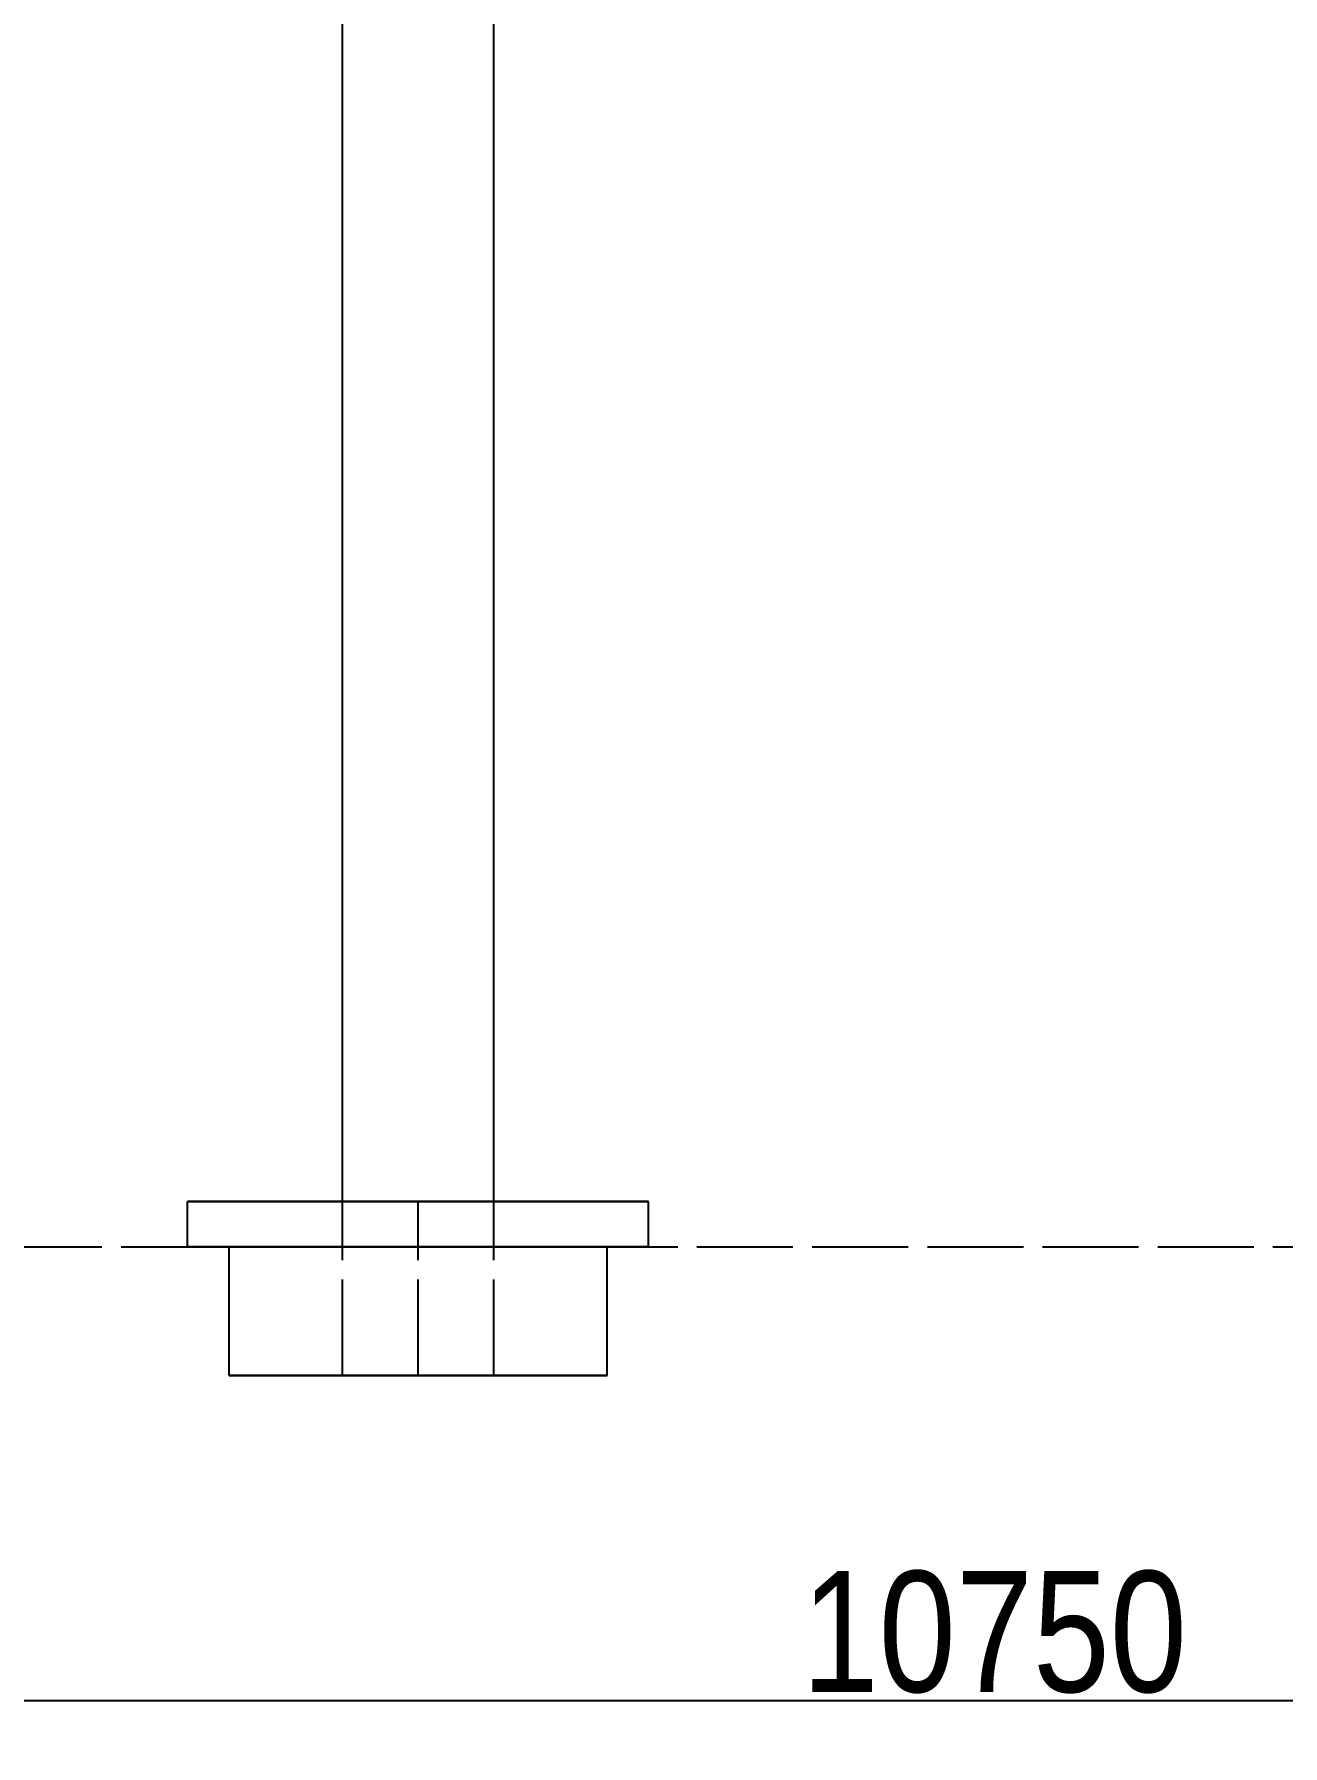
# Model space of a CAD drawing. Header units: millimetres. Extents: x -9 to 234, y -53 to 196.
# Drawn here: x 134.8 to 151.32, y -53.31 to -30.67 of the extents above; entities that cross this region are included whole.
import ezdxf

# ---------------------------------------------------------------- set-up
doc = ezdxf.new("R2010")
doc.units = ezdxf.units.MM
doc.linetypes.add('DASHED', pattern=[1.524, 1.27, -0.254])
for name, color, linetype in [('DIMS', 3, 'CONTINUOUS'), ('HIDDEN', 8, 'DASHED'), ('VISIBLE', 7, 'CONTINUOUS')]:
    doc.layers.add(name, color=color, linetype=linetype)
doc.styles.add('OpenSansCondensed-Light', font='OpenSansCondensed-Light.ttf')
doc.dimstyles.new('EZDXF', dxfattribs={"dimtxt": 0.25, "dimasz": 0.175, "dimexe": 0.375, "dimexo": 0.125, "dimgap": 0.1, "dimtad": 1, "dimlfac": 100, "dimzin": 12, "dimdsep": 46, "dimtxsty": 'OpenSansCondensed-Light', "dimblk": 'ARCHTICK', "dimcen": 2.5, "dimazin": 3, "dimtfac": 0.5, "dimtmove": 2, "dimatfit": 3})

# ---------------------------------------------------------------- blocks, each defined once
blk = doc.blocks.new('_ARCHTICK')
at = {"color": 0, "linetype": 'BYBLOCK', "const_width": 0.15}
blk.add_lwpolyline([(-0.5, -0.5), (0.5, 0.5)], dxfattribs=at)

msp = doc.modelspace()

# ---------------------------------------------------------------- linework, layer by layer
at = {"layer": 'HIDDEN'}
msp.add_line((91.75, -46.71), (203.25, -46.71), dxfattribs=at)
for points in [[(142.92604, -46.11), (142.82921, -46.11), (142.73239, -46.11), (142.63556, -46.11), (142.53874, -46.11), (142.44191, -46.11), (142.34509, -46.11), (142.24826, -46.11), (142.15144, -46.11), (142.05461, -46.11), (141.95779, -46.11), (141.86096, -46.11), (141.76413, -46.11), (141.66731, -46.11), (141.57048, -46.11), (141.47366, -46.11), (141.37683, -46.11), (141.28001, -46.11), (141.18318, -46.11), (141.08636, -46.11), (140.98953, -46.11), (140.89271, -46.11), (140.79588, -46.11), (140.69905, -46.11), (140.60223, -46.11), (140.5054, -46.11), (140.40858, -46.11), (140.31175, -46.11), (140.21493, -46.11), (140.1181, -46.11), (140.02128, -46.11), (139.92445, -46.11), (139.82763, -46.11), (139.7308, -46.11), (139.63398, -46.11), (139.53715, -46.11), (139.44032, -46.11), (139.3435, -46.11), (139.24667, -46.11), (139.14985, -46.11), (139.05302, -46.11), (138.9562, -46.11), (138.85937, -46.11), (138.76255, -46.11), (138.66572, -46.11), (138.5689, -46.11), (138.47207, -46.11), (138.37525, -46.11), (138.27842, -46.11), (138.18159, -46.11), (138.08477, -46.11), (137.98794, -46.11), (137.89112, -46.11), (137.79429, -46.11), (137.69747, -46.11), (137.60064, -46.11), (137.50382, -46.11), (137.40699, -46.11), (137.31017, -46.11), (137.21334, -46.11), (137.11652, -46.11), (137.01969, -46.11), (136.92286, -46.11), (136.82604, -46.11)], [(140.87604, -46.11), (140.84429, -46.11), (140.81255, -46.11), (140.7808, -46.11), (140.74905, -46.11), (140.71731, -46.11), (140.68556, -46.11), (140.65382, -46.11), (140.62207, -46.11), (140.59032, -46.11), (140.55858, -46.11), (140.52683, -46.11), (140.49509, -46.11), (140.46334, -46.11), (140.43159, -46.11), (140.39985, -46.11), (140.3681, -46.11), (140.33636, -46.11), (140.30461, -46.11), (140.27286, -46.11), (140.24112, -46.11), (140.20937, -46.11), (140.17763, -46.11), (140.14588, -46.11), (140.11413, -46.11), (140.08239, -46.11), (140.05064, -46.11), (140.0189, -46.11), (139.98715, -46.11), (139.9554, -46.11), (139.92366, -46.11), (139.89191, -46.11), (139.86017, -46.11), (139.82842, -46.11), (139.79667, -46.11), (139.76493, -46.11), (139.73318, -46.11), (139.70144, -46.11), (139.66969, -46.11), (139.63794, -46.11), (139.6062, -46.11), (139.57445, -46.11), (139.54271, -46.11), (139.51096, -46.11), (139.47921, -46.11), (139.44747, -46.11), (139.41572, -46.11), (139.38398, -46.11), (139.35223, -46.11), (139.32048, -46.11), (139.28874, -46.11), (139.25699, -46.11), (139.22525, -46.11), (139.1935, -46.11), (139.16175, -46.11), (139.13001, -46.11), (139.09826, -46.11), (139.06652, -46.11), (139.03477, -46.11), (139.00302, -46.11), (138.97128, -46.11), (138.93953, -46.11), (138.90779, -46.11), (138.87604, -46.11)], [(138.87604, -46.11), (138.89191, -46.11), (138.90779, -46.11), (138.92366, -46.11), (138.93953, -46.11), (138.9554, -46.11), (138.97128, -46.11), (138.98715, -46.11), (139.00302, -46.11), (139.0189, -46.11), (139.03477, -46.11), (139.05064, -46.11), (139.06652, -46.11), (139.08239, -46.11), (139.09826, -46.11), (139.11413, -46.11), (139.13001, -46.11), (139.14588, -46.11), (139.16175, -46.11), (139.17763, -46.11), (139.1935, -46.11), (139.20937, -46.11), (139.22525, -46.11), (139.24112, -46.11), (139.25699, -46.11), (139.27286, -46.11), (139.28874, -46.11), (139.30461, -46.11), (139.32048, -46.11), (139.33636, -46.11), (139.35223, -46.11), (139.3681, -46.11), (139.38398, -46.11), (139.39985, -46.11), (139.41572, -46.11), (139.43159, -46.11), (139.44747, -46.11), (139.46334, -46.11), (139.47921, -46.11), (139.49509, -46.11), (139.51096, -46.11), (139.52683, -46.11), (139.54271, -46.11), (139.55858, -46.11), (139.57445, -46.11), (139.59032, -46.11), (139.6062, -46.11), (139.62207, -46.11), (139.63794, -46.11), (139.65382, -46.11), (139.66969, -46.11), (139.68556, -46.11), (139.70144, -46.11), (139.71731, -46.11), (139.73318, -46.11), (139.74905, -46.11), (139.76493, -46.11), (139.7808, -46.11), (139.79667, -46.11), (139.81255, -46.11), (139.82842, -46.11), (139.84429, -46.11), (139.86017, -46.11), (139.87604, -46.11)], [(138.87604, -48.41), (138.87604, -46.11)], [(138.87604, -48.41), (138.87604, -46.11)], [(139.87604, -46.11), (139.89191, -46.11), (139.90779, -46.11), (139.92366, -46.11), (139.93953, -46.11), (139.9554, -46.11), (139.97128, -46.11), (139.98715, -46.11), (140.00302, -46.11), (140.0189, -46.11), (140.03477, -46.11), (140.05064, -46.11), (140.06652, -46.11), (140.08239, -46.11), (140.09826, -46.11), (140.11413, -46.11), (140.13001, -46.11), (140.14588, -46.11), (140.16175, -46.11), (140.17763, -46.11), (140.1935, -46.11), (140.20937, -46.11), (140.22525, -46.11), (140.24112, -46.11), (140.25699, -46.11), (140.27286, -46.11), (140.28874, -46.11), (140.30461, -46.11), (140.32048, -46.11), (140.33636, -46.11), (140.35223, -46.11), (140.3681, -46.11), (140.38398, -46.11), (140.39985, -46.11), (140.41572, -46.11), (140.43159, -46.11), (140.44747, -46.11), (140.46334, -46.11), (140.47921, -46.11), (140.49509, -46.11), (140.51096, -46.11), (140.52683, -46.11), (140.54271, -46.11), (140.55858, -46.11), (140.57445, -46.11), (140.59032, -46.11), (140.6062, -46.11), (140.62207, -46.11), (140.63794, -46.11), (140.65382, -46.11), (140.66969, -46.11), (140.68556, -46.11), (140.70144, -46.11), (140.71731, -46.11), (140.73318, -46.11), (140.74905, -46.11), (140.76493, -46.11), (140.7808, -46.11), (140.79667, -46.11), (140.81255, -46.11), (140.82842, -46.11), (140.84429, -46.11), (140.86017, -46.11), (140.87604, -46.11)], [(139.87604, -48.41), (139.87604, -46.11)], [(140.87604, -48.41), (140.87604, -46.11)], [(140.87604, -48.41), (140.87604, -46.11)], [(142.92604, -46.71), (142.82921, -46.71), (142.73239, -46.71), (142.63556, -46.71), (142.53874, -46.71), (142.44191, -46.71), (142.34509, -46.71), (142.24826, -46.71), (142.15144, -46.71), (142.05461, -46.71), (141.95779, -46.71), (141.86096, -46.71), (141.76413, -46.71), (141.66731, -46.71), (141.57048, -46.71), (141.47366, -46.71), (141.37683, -46.71), (141.28001, -46.71), (141.18318, -46.71), (141.08636, -46.71), (140.98953, -46.71), (140.89271, -46.71), (140.79588, -46.71), (140.69905, -46.71), (140.60223, -46.71), (140.5054, -46.71), (140.40858, -46.71), (140.31175, -46.71), (140.21493, -46.71), (140.1181, -46.71), (140.02128, -46.71), (139.92445, -46.71), (139.82763, -46.71), (139.7308, -46.71), (139.63398, -46.71), (139.53715, -46.71), (139.44032, -46.71), (139.3435, -46.71), (139.24667, -46.71), (139.14985, -46.71), (139.05302, -46.71), (138.9562, -46.71), (138.85937, -46.71), (138.76255, -46.71), (138.66572, -46.71), (138.5689, -46.71), (138.47207, -46.71), (138.37525, -46.71), (138.27842, -46.71), (138.18159, -46.71), (138.08477, -46.71), (137.98794, -46.71), (137.89112, -46.71), (137.79429, -46.71), (137.69747, -46.71), (137.60064, -46.71), (137.50382, -46.71), (137.40699, -46.71), (137.31017, -46.71), (137.21334, -46.71), (137.11652, -46.71), (137.01969, -46.71), (136.92286, -46.71), (136.82604, -46.71)], [(142.37604, -46.71), (142.29667, -46.71), (142.21731, -46.71), (142.13794, -46.71), (142.05858, -46.71), (141.97921, -46.71), (141.89985, -46.71), (141.82048, -46.71), (141.74112, -46.71), (141.66175, -46.71), (141.58239, -46.71), (141.50302, -46.71), (141.42366, -46.71), (141.34429, -46.71), (141.26493, -46.71), (141.18556, -46.71), (141.1062, -46.71), (141.02683, -46.71), (140.94747, -46.71), (140.8681, -46.71), (140.78874, -46.71), (140.70937, -46.71), (140.63001, -46.71), (140.55064, -46.71), (140.47128, -46.71), (140.39191, -46.71), (140.31255, -46.71), (140.23318, -46.71), (140.15382, -46.71), (140.07445, -46.71), (139.99509, -46.71), (139.91572, -46.71), (139.83636, -46.71), (139.75699, -46.71), (139.67763, -46.71), (139.59826, -46.71), (139.5189, -46.71), (139.43953, -46.71), (139.36017, -46.71), (139.2808, -46.71), (139.20144, -46.71), (139.12207, -46.71), (139.04271, -46.71), (138.96334, -46.71), (138.88398, -46.71), (138.80461, -46.71), (138.72525, -46.71), (138.64588, -46.71), (138.56652, -46.71), (138.48715, -46.71), (138.40779, -46.71), (138.32842, -46.71), (138.24905, -46.71), (138.16969, -46.71), (138.09032, -46.71), (138.01096, -46.71), (137.93159, -46.71), (137.85223, -46.71), (137.77286, -46.71), (137.6935, -46.71), (137.61413, -46.71), (137.53477, -46.71), (137.4554, -46.71), (137.37604, -46.71)], [(137.37604, -46.71), (137.41572, -46.71), (137.4554, -46.71), (137.49509, -46.71), (137.53477, -46.71), (137.57445, -46.71), (137.61413, -46.71), (137.65382, -46.71), (137.6935, -46.71), (137.73318, -46.71), (137.77286, -46.71), (137.81255, -46.71), (137.85223, -46.71), (137.89191, -46.71), (137.93159, -46.71), (137.97128, -46.71), (138.01096, -46.71), (138.05064, -46.71), (138.09032, -46.71), (138.13001, -46.71), (138.16969, -46.71), (138.20937, -46.71), (138.24905, -46.71), (138.28874, -46.71), (138.32842, -46.71), (138.3681, -46.71), (138.40779, -46.71), (138.44747, -46.71), (138.48715, -46.71), (138.52683, -46.71), (138.56652, -46.71), (138.6062, -46.71), (138.64588, -46.71), (138.68556, -46.71), (138.72525, -46.71), (138.76493, -46.71), (138.80461, -46.71), (138.84429, -46.71), (138.88398, -46.71), (138.92366, -46.71), (138.96334, -46.71), (139.00302, -46.71), (139.04271, -46.71), (139.08239, -46.71), (139.12207, -46.71), (139.16175, -46.71), (139.20144, -46.71), (139.24112, -46.71), (139.2808, -46.71), (139.32048, -46.71), (139.36017, -46.71), (139.39985, -46.71), (139.43953, -46.71), (139.47921, -46.71), (139.5189, -46.71), (139.55858, -46.71), (139.59826, -46.71), (139.63794, -46.71), (139.67763, -46.71), (139.71731, -46.71), (139.75699, -46.71), (139.79667, -46.71), (139.83636, -46.71), (139.87604, -46.71)], [(139.87604, -46.71), (139.91572, -46.71), (139.9554, -46.71), (139.99509, -46.71), (140.03477, -46.71), (140.07445, -46.71), (140.11413, -46.71), (140.15382, -46.71), (140.1935, -46.71), (140.23318, -46.71), (140.27286, -46.71), (140.31255, -46.71), (140.35223, -46.71), (140.39191, -46.71), (140.43159, -46.71), (140.47128, -46.71), (140.51096, -46.71), (140.55064, -46.71), (140.59032, -46.71), (140.63001, -46.71), (140.66969, -46.71), (140.70937, -46.71), (140.74905, -46.71), (140.78874, -46.71), (140.82842, -46.71), (140.8681, -46.71), (140.90779, -46.71), (140.94747, -46.71), (140.98715, -46.71), (141.02683, -46.71), (141.06652, -46.71), (141.1062, -46.71), (141.14588, -46.71), (141.18556, -46.71), (141.22525, -46.71), (141.26493, -46.71), (141.30461, -46.71), (141.34429, -46.71), (141.38398, -46.71), (141.42366, -46.71), (141.46334, -46.71), (141.50302, -46.71), (141.54271, -46.71), (141.58239, -46.71), (141.62207, -46.71), (141.66175, -46.71), (141.70144, -46.71), (141.74112, -46.71), (141.7808, -46.71), (141.82048, -46.71), (141.86017, -46.71), (141.89985, -46.71), (141.93953, -46.71), (141.97921, -46.71), (142.0189, -46.71), (142.05858, -46.71), (142.09826, -46.71), (142.13794, -46.71), (142.17763, -46.71), (142.21731, -46.71), (142.25699, -46.71), (142.29667, -46.71), (142.33636, -46.71), (142.37604, -46.71)], [(142.37604, -48.41), (142.29667, -48.41), (142.21731, -48.41), (142.13794, -48.41), (142.05858, -48.41), (141.97921, -48.41), (141.89985, -48.41), (141.82048, -48.41), (141.74112, -48.41), (141.66175, -48.41), (141.58239, -48.41), (141.50302, -48.41), (141.42366, -48.41), (141.34429, -48.41), (141.26493, -48.41), (141.18556, -48.41), (141.1062, -48.41), (141.02683, -48.41), (140.94747, -48.41), (140.8681, -48.41), (140.78874, -48.41), (140.70937, -48.41), (140.63001, -48.41), (140.55064, -48.41), (140.47128, -48.41), (140.39191, -48.41), (140.31255, -48.41), (140.23318, -48.41), (140.15382, -48.41), (140.07445, -48.41), (139.99509, -48.41), (139.91572, -48.41), (139.83636, -48.41), (139.75699, -48.41), (139.67763, -48.41), (139.59826, -48.41), (139.5189, -48.41), (139.43953, -48.41), (139.36017, -48.41), (139.2808, -48.41), (139.20144, -48.41), (139.12207, -48.41), (139.04271, -48.41), (138.96334, -48.41), (138.88398, -48.41), (138.80461, -48.41), (138.72525, -48.41), (138.64588, -48.41), (138.56652, -48.41), (138.48715, -48.41), (138.40779, -48.41), (138.32842, -48.41), (138.24905, -48.41), (138.16969, -48.41), (138.09032, -48.41), (138.01096, -48.41), (137.93159, -48.41), (137.85223, -48.41), (137.77286, -48.41), (137.6935, -48.41), (137.61413, -48.41), (137.53477, -48.41), (137.4554, -48.41), (137.37604, -48.41)], [(140.87604, -48.41), (140.84429, -48.41), (140.81255, -48.41), (140.7808, -48.41), (140.74905, -48.41), (140.71731, -48.41), (140.68556, -48.41), (140.65382, -48.41), (140.62207, -48.41), (140.59032, -48.41), (140.55858, -48.41), (140.52683, -48.41), (140.49509, -48.41), (140.46334, -48.41), (140.43159, -48.41), (140.39985, -48.41), (140.3681, -48.41), (140.33636, -48.41), (140.30461, -48.41), (140.27286, -48.41), (140.24112, -48.41), (140.20937, -48.41), (140.17763, -48.41), (140.14588, -48.41), (140.11413, -48.41), (140.08239, -48.41), (140.05064, -48.41), (140.0189, -48.41), (139.98715, -48.41), (139.9554, -48.41), (139.92366, -48.41), (139.89191, -48.41), (139.86017, -48.41), (139.82842, -48.41), (139.79667, -48.41), (139.76493, -48.41), (139.73318, -48.41), (139.70144, -48.41), (139.66969, -48.41), (139.63794, -48.41), (139.6062, -48.41), (139.57445, -48.41), (139.54271, -48.41), (139.51096, -48.41), (139.47921, -48.41), (139.44747, -48.41), (139.41572, -48.41), (139.38398, -48.41), (139.35223, -48.41), (139.32048, -48.41), (139.28874, -48.41), (139.25699, -48.41), (139.22525, -48.41), (139.1935, -48.41), (139.16175, -48.41), (139.13001, -48.41), (139.09826, -48.41), (139.06652, -48.41), (139.03477, -48.41), (139.00302, -48.41), (138.97128, -48.41), (138.93953, -48.41), (138.90779, -48.41), (138.87604, -48.41)], [(138.87604, -48.41), (138.89191, -48.41), (138.90779, -48.41), (138.92366, -48.41), (138.93953, -48.41), (138.9554, -48.41), (138.97128, -48.41), (138.98715, -48.41), (139.00302, -48.41), (139.0189, -48.41), (139.03477, -48.41), (139.05064, -48.41), (139.06652, -48.41), (139.08239, -48.41), (139.09826, -48.41), (139.11413, -48.41), (139.13001, -48.41), (139.14588, -48.41), (139.16175, -48.41), (139.17763, -48.41), (139.1935, -48.41), (139.20937, -48.41), (139.22525, -48.41), (139.24112, -48.41), (139.25699, -48.41), (139.27286, -48.41), (139.28874, -48.41), (139.30461, -48.41), (139.32048, -48.41), (139.33636, -48.41), (139.35223, -48.41), (139.3681, -48.41), (139.38398, -48.41), (139.39985, -48.41), (139.41572, -48.41), (139.43159, -48.41), (139.44747, -48.41), (139.46334, -48.41), (139.47921, -48.41), (139.49509, -48.41), (139.51096, -48.41), (139.52683, -48.41), (139.54271, -48.41), (139.55858, -48.41), (139.57445, -48.41), (139.59032, -48.41), (139.6062, -48.41), (139.62207, -48.41), (139.63794, -48.41), (139.65382, -48.41), (139.66969, -48.41), (139.68556, -48.41), (139.70144, -48.41), (139.71731, -48.41), (139.73318, -48.41), (139.74905, -48.41), (139.76493, -48.41), (139.7808, -48.41), (139.79667, -48.41), (139.81255, -48.41), (139.82842, -48.41), (139.84429, -48.41), (139.86017, -48.41), (139.87604, -48.41)], [(140.87604, -48.41), (140.84429, -48.41), (140.81255, -48.41), (140.7808, -48.41), (140.74905, -48.41), (140.71731, -48.41), (140.68556, -48.41), (140.65382, -48.41), (140.62207, -48.41), (140.59032, -48.41), (140.55858, -48.41), (140.52683, -48.41), (140.49509, -48.41), (140.46334, -48.41), (140.43159, -48.41), (140.39985, -48.41), (140.3681, -48.41), (140.33636, -48.41), (140.30461, -48.41), (140.27286, -48.41), (140.24112, -48.41), (140.20937, -48.41), (140.17763, -48.41), (140.14588, -48.41), (140.11413, -48.41), (140.08239, -48.41), (140.05064, -48.41), (140.0189, -48.41), (139.98715, -48.41), (139.9554, -48.41), (139.92366, -48.41), (139.89191, -48.41), (139.86017, -48.41), (139.82842, -48.41), (139.79667, -48.41), (139.76493, -48.41), (139.73318, -48.41), (139.70144, -48.41), (139.66969, -48.41), (139.63794, -48.41), (139.6062, -48.41), (139.57445, -48.41), (139.54271, -48.41), (139.51096, -48.41), (139.47921, -48.41), (139.44747, -48.41), (139.41572, -48.41), (139.38398, -48.41), (139.35223, -48.41), (139.32048, -48.41), (139.28874, -48.41), (139.25699, -48.41), (139.22525, -48.41), (139.1935, -48.41), (139.16175, -48.41), (139.13001, -48.41), (139.09826, -48.41), (139.06652, -48.41), (139.03477, -48.41), (139.00302, -48.41), (138.97128, -48.41), (138.93953, -48.41), (138.90779, -48.41), (138.87604, -48.41)], [(138.87604, -48.41), (138.89191, -48.41), (138.90779, -48.41), (138.92366, -48.41), (138.93953, -48.41), (138.9554, -48.41), (138.97128, -48.41), (138.98715, -48.41), (139.00302, -48.41), (139.0189, -48.41), (139.03477, -48.41), (139.05064, -48.41), (139.06652, -48.41), (139.08239, -48.41), (139.09826, -48.41), (139.11413, -48.41), (139.13001, -48.41), (139.14588, -48.41), (139.16175, -48.41), (139.17763, -48.41), (139.1935, -48.41), (139.20937, -48.41), (139.22525, -48.41), (139.24112, -48.41), (139.25699, -48.41), (139.27286, -48.41), (139.28874, -48.41), (139.30461, -48.41), (139.32048, -48.41), (139.33636, -48.41), (139.35223, -48.41), (139.3681, -48.41), (139.38398, -48.41), (139.39985, -48.41), (139.41572, -48.41), (139.43159, -48.41), (139.44747, -48.41), (139.46334, -48.41), (139.47921, -48.41), (139.49509, -48.41), (139.51096, -48.41), (139.52683, -48.41), (139.54271, -48.41), (139.55858, -48.41), (139.57445, -48.41), (139.59032, -48.41), (139.6062, -48.41), (139.62207, -48.41), (139.63794, -48.41), (139.65382, -48.41), (139.66969, -48.41), (139.68556, -48.41), (139.70144, -48.41), (139.71731, -48.41), (139.73318, -48.41), (139.74905, -48.41), (139.76493, -48.41), (139.7808, -48.41), (139.79667, -48.41), (139.81255, -48.41), (139.82842, -48.41), (139.84429, -48.41), (139.86017, -48.41), (139.87604, -48.41)], [(139.87604, -48.41), (139.89191, -48.41), (139.90779, -48.41), (139.92366, -48.41), (139.93953, -48.41), (139.9554, -48.41), (139.97128, -48.41), (139.98715, -48.41), (140.00302, -48.41), (140.0189, -48.41), (140.03477, -48.41), (140.05064, -48.41), (140.06652, -48.41), (140.08239, -48.41), (140.09826, -48.41), (140.11413, -48.41), (140.13001, -48.41), (140.14588, -48.41), (140.16175, -48.41), (140.17763, -48.41), (140.1935, -48.41), (140.20937, -48.41), (140.22525, -48.41), (140.24112, -48.41), (140.25699, -48.41), (140.27286, -48.41), (140.28874, -48.41), (140.30461, -48.41), (140.32048, -48.41), (140.33636, -48.41), (140.35223, -48.41), (140.3681, -48.41), (140.38398, -48.41), (140.39985, -48.41), (140.41572, -48.41), (140.43159, -48.41), (140.44747, -48.41), (140.46334, -48.41), (140.47921, -48.41), (140.49509, -48.41), (140.51096, -48.41), (140.52683, -48.41), (140.54271, -48.41), (140.55858, -48.41), (140.57445, -48.41), (140.59032, -48.41), (140.6062, -48.41), (140.62207, -48.41), (140.63794, -48.41), (140.65382, -48.41), (140.66969, -48.41), (140.68556, -48.41), (140.70144, -48.41), (140.71731, -48.41), (140.73318, -48.41), (140.74905, -48.41), (140.76493, -48.41), (140.7808, -48.41), (140.79667, -48.41), (140.81255, -48.41), (140.82842, -48.41), (140.84429, -48.41), (140.86017, -48.41), (140.87604, -48.41)], [(139.87604, -48.41), (139.89191, -48.41), (139.90779, -48.41), (139.92366, -48.41), (139.93953, -48.41), (139.9554, -48.41), (139.97128, -48.41), (139.98715, -48.41), (140.00302, -48.41), (140.0189, -48.41), (140.03477, -48.41), (140.05064, -48.41), (140.06652, -48.41), (140.08239, -48.41), (140.09826, -48.41), (140.11413, -48.41), (140.13001, -48.41), (140.14588, -48.41), (140.16175, -48.41), (140.17763, -48.41), (140.1935, -48.41), (140.20937, -48.41), (140.22525, -48.41), (140.24112, -48.41), (140.25699, -48.41), (140.27286, -48.41), (140.28874, -48.41), (140.30461, -48.41), (140.32048, -48.41), (140.33636, -48.41), (140.35223, -48.41), (140.3681, -48.41), (140.38398, -48.41), (140.39985, -48.41), (140.41572, -48.41), (140.43159, -48.41), (140.44747, -48.41), (140.46334, -48.41), (140.47921, -48.41), (140.49509, -48.41), (140.51096, -48.41), (140.52683, -48.41), (140.54271, -48.41), (140.55858, -48.41), (140.57445, -48.41), (140.59032, -48.41), (140.6062, -48.41), (140.62207, -48.41), (140.63794, -48.41), (140.65382, -48.41), (140.66969, -48.41), (140.68556, -48.41), (140.70144, -48.41), (140.71731, -48.41), (140.73318, -48.41), (140.74905, -48.41), (140.76493, -48.41), (140.7808, -48.41), (140.79667, -48.41), (140.81255, -48.41), (140.82842, -48.41), (140.84429, -48.41), (140.86017, -48.41), (140.87604, -48.41)]]:
    msp.add_lwpolyline(points, dxfattribs=at)
at = {"layer": 'VISIBLE'}
for points in [[(138.87604, -46.11), (138.87604, -30.21)], [(140.87604, -46.11), (140.87604, -30.21)], [(136.82604, -46.11), (136.87445, -46.11), (136.92286, -46.11), (136.97128, -46.11), (137.01969, -46.11), (137.0681, -46.11), (137.11652, -46.11), (137.16493, -46.11), (137.21334, -46.11), (137.26175, -46.11), (137.31017, -46.11), (137.35858, -46.11), (137.40699, -46.11), (137.4554, -46.11), (137.50382, -46.11), (137.55223, -46.11), (137.60064, -46.11), (137.64905, -46.11), (137.69747, -46.11), (137.74588, -46.11), (137.79429, -46.11), (137.84271, -46.11), (137.89112, -46.11), (137.93953, -46.11), (137.98794, -46.11), (138.03636, -46.11), (138.08477, -46.11), (138.13318, -46.11), (138.18159, -46.11), (138.23001, -46.11), (138.27842, -46.11), (138.32683, -46.11), (138.37525, -46.11), (138.42366, -46.11), (138.47207, -46.11), (138.52048, -46.11), (138.5689, -46.11), (138.61731, -46.11), (138.66572, -46.11), (138.71413, -46.11), (138.76255, -46.11), (138.81096, -46.11), (138.85937, -46.11), (138.90779, -46.11), (138.9562, -46.11), (139.00461, -46.11), (139.05302, -46.11), (139.10144, -46.11), (139.14985, -46.11), (139.19826, -46.11), (139.24667, -46.11), (139.29509, -46.11), (139.3435, -46.11), (139.39191, -46.11), (139.44032, -46.11), (139.48874, -46.11), (139.53715, -46.11), (139.58556, -46.11), (139.63398, -46.11), (139.68239, -46.11), (139.7308, -46.11), (139.77921, -46.11), (139.82763, -46.11), (139.87604, -46.11)], [(136.82604, -46.71), (136.82604, -46.11)], [(139.87604, -46.11), (139.92445, -46.11), (139.97286, -46.11), (140.02128, -46.11), (140.06969, -46.11), (140.1181, -46.11), (140.16652, -46.11), (140.21493, -46.11), (140.26334, -46.11), (140.31175, -46.11), (140.36017, -46.11), (140.40858, -46.11), (140.45699, -46.11), (140.5054, -46.11), (140.55382, -46.11), (140.60223, -46.11), (140.65064, -46.11), (140.69905, -46.11), (140.74747, -46.11), (140.79588, -46.11), (140.84429, -46.11), (140.89271, -46.11), (140.94112, -46.11), (140.98953, -46.11), (141.03794, -46.11), (141.08636, -46.11), (141.13477, -46.11), (141.18318, -46.11), (141.23159, -46.11), (141.28001, -46.11), (141.32842, -46.11), (141.37683, -46.11), (141.42525, -46.11), (141.47366, -46.11), (141.52207, -46.11), (141.57048, -46.11), (141.6189, -46.11), (141.66731, -46.11), (141.71572, -46.11), (141.76413, -46.11), (141.81255, -46.11), (141.86096, -46.11), (141.90937, -46.11), (141.95779, -46.11), (142.0062, -46.11), (142.05461, -46.11), (142.10302, -46.11), (142.15144, -46.11), (142.19985, -46.11), (142.24826, -46.11), (142.29667, -46.11), (142.34509, -46.11), (142.3935, -46.11), (142.44191, -46.11), (142.49032, -46.11), (142.53874, -46.11), (142.58715, -46.11), (142.63556, -46.11), (142.68398, -46.11), (142.73239, -46.11), (142.7808, -46.11), (142.82921, -46.11), (142.87763, -46.11), (142.92604, -46.11)], [(142.92604, -46.71), (142.92604, -46.11)], [(136.82604, -46.71), (136.87445, -46.71), (136.92286, -46.71), (136.97128, -46.71), (137.01969, -46.71), (137.0681, -46.71), (137.11652, -46.71), (137.16493, -46.71), (137.21334, -46.71), (137.26175, -46.71), (137.31017, -46.71), (137.35858, -46.71), (137.40699, -46.71), (137.4554, -46.71), (137.50382, -46.71), (137.55223, -46.71), (137.60064, -46.71), (137.64905, -46.71), (137.69747, -46.71), (137.74588, -46.71), (137.79429, -46.71), (137.84271, -46.71), (137.89112, -46.71), (137.93953, -46.71), (137.98794, -46.71), (138.03636, -46.71), (138.08477, -46.71), (138.13318, -46.71), (138.18159, -46.71), (138.23001, -46.71), (138.27842, -46.71), (138.32683, -46.71), (138.37525, -46.71), (138.42366, -46.71), (138.47207, -46.71), (138.52048, -46.71), (138.5689, -46.71), (138.61731, -46.71), (138.66572, -46.71), (138.71413, -46.71), (138.76255, -46.71), (138.81096, -46.71), (138.85937, -46.71), (138.90779, -46.71), (138.9562, -46.71), (139.00461, -46.71), (139.05302, -46.71), (139.10144, -46.71), (139.14985, -46.71), (139.19826, -46.71), (139.24667, -46.71), (139.29509, -46.71), (139.3435, -46.71), (139.39191, -46.71), (139.44032, -46.71), (139.48874, -46.71), (139.53715, -46.71), (139.58556, -46.71), (139.63398, -46.71), (139.68239, -46.71), (139.7308, -46.71), (139.77921, -46.71), (139.82763, -46.71), (139.87604, -46.71)], [(137.37604, -48.41), (137.37604, -46.71)], [(139.87604, -46.71), (139.92445, -46.71), (139.97286, -46.71), (140.02128, -46.71), (140.06969, -46.71), (140.1181, -46.71), (140.16652, -46.71), (140.21493, -46.71), (140.26334, -46.71), (140.31175, -46.71), (140.36017, -46.71), (140.40858, -46.71), (140.45699, -46.71), (140.5054, -46.71), (140.55382, -46.71), (140.60223, -46.71), (140.65064, -46.71), (140.69905, -46.71), (140.74747, -46.71), (140.79588, -46.71), (140.84429, -46.71), (140.89271, -46.71), (140.94112, -46.71), (140.98953, -46.71), (141.03794, -46.71), (141.08636, -46.71), (141.13477, -46.71), (141.18318, -46.71), (141.23159, -46.71), (141.28001, -46.71), (141.32842, -46.71), (141.37683, -46.71), (141.42525, -46.71), (141.47366, -46.71), (141.52207, -46.71), (141.57048, -46.71), (141.6189, -46.71), (141.66731, -46.71), (141.71572, -46.71), (141.76413, -46.71), (141.81255, -46.71), (141.86096, -46.71), (141.90937, -46.71), (141.95779, -46.71), (142.0062, -46.71), (142.05461, -46.71), (142.10302, -46.71), (142.15144, -46.71), (142.19985, -46.71), (142.24826, -46.71), (142.29667, -46.71), (142.34509, -46.71), (142.3935, -46.71), (142.44191, -46.71), (142.49032, -46.71), (142.53874, -46.71), (142.58715, -46.71), (142.63556, -46.71), (142.68398, -46.71), (142.73239, -46.71), (142.7808, -46.71), (142.82921, -46.71), (142.87763, -46.71), (142.92604, -46.71)], [(142.37604, -48.41), (142.37604, -46.71)], [(137.37604, -48.41), (137.41572, -48.41), (137.4554, -48.41), (137.49509, -48.41), (137.53477, -48.41), (137.57445, -48.41), (137.61413, -48.41), (137.65382, -48.41), (137.6935, -48.41), (137.73318, -48.41), (137.77286, -48.41), (137.81255, -48.41), (137.85223, -48.41), (137.89191, -48.41), (137.93159, -48.41), (137.97128, -48.41), (138.01096, -48.41), (138.05064, -48.41), (138.09032, -48.41), (138.13001, -48.41), (138.16969, -48.41), (138.20937, -48.41), (138.24905, -48.41), (138.28874, -48.41), (138.32842, -48.41), (138.3681, -48.41), (138.40779, -48.41), (138.44747, -48.41), (138.48715, -48.41), (138.52683, -48.41), (138.56652, -48.41), (138.6062, -48.41), (138.64588, -48.41), (138.68556, -48.41), (138.72525, -48.41), (138.76493, -48.41), (138.80461, -48.41), (138.84429, -48.41), (138.88398, -48.41), (138.92366, -48.41), (138.96334, -48.41), (139.00302, -48.41), (139.04271, -48.41), (139.08239, -48.41), (139.12207, -48.41), (139.16175, -48.41), (139.20144, -48.41), (139.24112, -48.41), (139.2808, -48.41), (139.32048, -48.41), (139.36017, -48.41), (139.39985, -48.41), (139.43953, -48.41), (139.47921, -48.41), (139.5189, -48.41), (139.55858, -48.41), (139.59826, -48.41), (139.63794, -48.41), (139.67763, -48.41), (139.71731, -48.41), (139.75699, -48.41), (139.79667, -48.41), (139.83636, -48.41), (139.87604, -48.41)], [(139.87604, -48.41), (139.91572, -48.41), (139.9554, -48.41), (139.99509, -48.41), (140.03477, -48.41), (140.07445, -48.41), (140.11413, -48.41), (140.15382, -48.41), (140.1935, -48.41), (140.23318, -48.41), (140.27286, -48.41), (140.31255, -48.41), (140.35223, -48.41), (140.39191, -48.41), (140.43159, -48.41), (140.47128, -48.41), (140.51096, -48.41), (140.55064, -48.41), (140.59032, -48.41), (140.63001, -48.41), (140.66969, -48.41), (140.70937, -48.41), (140.74905, -48.41), (140.78874, -48.41), (140.82842, -48.41), (140.8681, -48.41), (140.90779, -48.41), (140.94747, -48.41), (140.98715, -48.41), (141.02683, -48.41), (141.06652, -48.41), (141.1062, -48.41), (141.14588, -48.41), (141.18556, -48.41), (141.22525, -48.41), (141.26493, -48.41), (141.30461, -48.41), (141.34429, -48.41), (141.38398, -48.41), (141.42366, -48.41), (141.46334, -48.41), (141.50302, -48.41), (141.54271, -48.41), (141.58239, -48.41), (141.62207, -48.41), (141.66175, -48.41), (141.70144, -48.41), (141.74112, -48.41), (141.7808, -48.41), (141.82048, -48.41), (141.86017, -48.41), (141.89985, -48.41), (141.93953, -48.41), (141.97921, -48.41), (142.0189, -48.41), (142.05858, -48.41), (142.09826, -48.41), (142.13794, -48.41), (142.17763, -48.41), (142.21731, -48.41), (142.25699, -48.41), (142.29667, -48.41), (142.33636, -48.41), (142.37604, -48.41)]]:
    msp.add_lwpolyline(points, dxfattribs=at)

# ---------------------------------------------------------------- dimensions: what is measured, and where the dimension line sits
at = {"layer": 'DIMS'}
msp.add_linear_dim(base=(93.75, -52.71), p1=(93.75, -21.71), p2=(201.25, -21.71), dimstyle='EZDXF', override={"dimtxt": 1.6, "dimasz": 1, "dimexe": 0.6, "dimexo": 0.5, "dimdec": 2}, dxfattribs=at).render()

doc.saveas('drawing.dxf')
